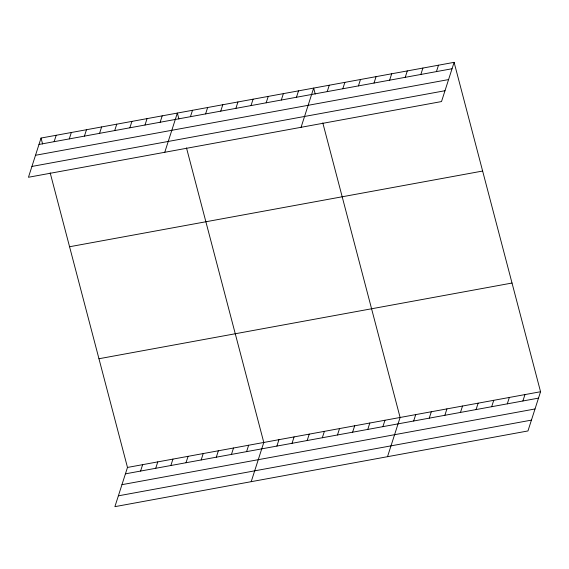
<?xml version="1.0" encoding="UTF-8"?>
<svg xmlns="http://www.w3.org/2000/svg" width="569" height="569" viewBox="0 0 569 569"><rect width="100%" height="100%" fill="white"/><g stroke="black" fill="none" stroke-linecap="round" stroke-linejoin="round"><path stroke-width="0.85" d="M41.039 138.054L28.45 177.265L441.516 101.559L454.105 62.341L41.039 138.054L42.604 143.993M54.133 141.674L56.189 135.273M69.276 138.9L71.331 132.499M84.425 136.126L86.481 129.725M99.568 133.345L101.623 126.951M114.718 130.571L116.766 124.17M129.86 127.797L131.916 121.396M145.003 125.024L147.058 118.622M160.152 122.243L162.208 115.841M164.761 152.286L177.35 113.067L178.915 119.013M190.444 116.695L192.5 110.294M205.587 113.914L207.642 107.513M220.736 111.14L222.792 104.739M235.879 108.366L237.934 101.965M50.179 172.869L127.484 467.441L114.895 506.659L527.961 430.946L540.55 391.735L454.105 62.341M251.021 105.585L253.077 99.191M140.579 471.068L142.634 464.667M266.171 102.811L268.227 96.41M155.721 468.287L157.777 461.886M281.314 100.037L283.369 93.636M170.871 465.513L172.926 459.112M296.463 97.263L298.519 90.862M186.013 462.739L188.069 456.338M301.072 127.3L313.661 88.081L315.219 94.027M201.163 459.958L203.218 453.564M327.211 91.623L329.266 85.222M216.305 457.184L218.361 450.783M342.815 88.764L344.871 82.363M231.455 454.411L233.51 448.009M358.42 85.905L360.476 79.504M246.597 451.63L248.653 445.235M374.025 83.046L376.081 76.644M251.206 481.673L263.796 442.454L186.49 147.883M389.63 80.186L391.685 73.785M276.89 446.082L278.945 439.681M405.235 77.32L407.29 70.926M292.032 443.308L294.088 436.907M420.84 74.461L422.895 68.06M307.182 440.527L309.237 434.126M436.444 71.602L438.5 65.2M322.324 437.753L324.38 431.352M337.474 434.979L339.529 428.578M352.616 432.198L354.672 425.804M367.766 429.424L369.814 423.023M382.909 426.65L384.964 420.249M387.517 456.687L400.107 417.475L322.801 122.904M413.656 421.01L415.711 414.616M429.261 418.151L431.316 411.75M444.866 415.292L446.921 408.891M460.47 412.433L462.526 406.031M476.075 409.573L478.131 403.172M491.68 406.714L493.736 400.313M507.285 403.855L509.34 397.454M522.89 400.996L524.945 394.594M38.984 144.455L452.049 68.742M35.513 155.28L448.571 79.575M31.928 166.44L444.986 90.727M69.567 246.747L482.633 171.041M98.963 358.74L512.022 283.035M127.484 467.441L540.55 391.735M125.436 473.842L538.494 398.129M121.958 484.667L535.016 408.962M118.373 495.827L531.439 420.121"/></g></svg>
